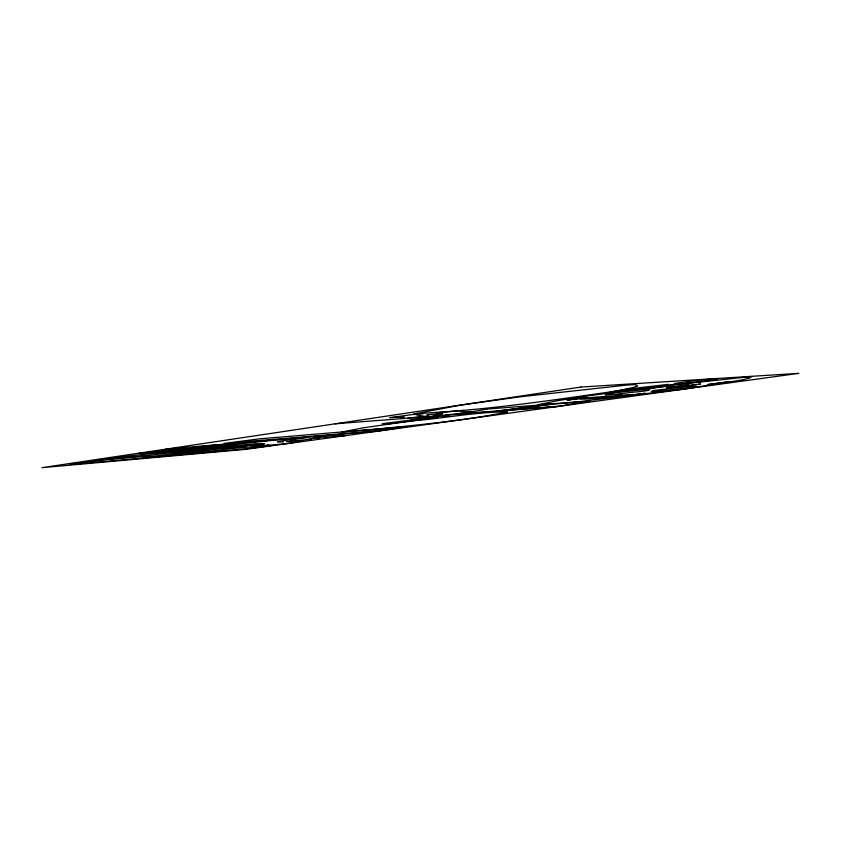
<?xml version="1.0" encoding="UTF-8"?>
<svg xmlns="http://www.w3.org/2000/svg" width="841" height="841" viewBox="0 0 841 841"><rect width="100%" height="100%" fill="white"/><g stroke="black" fill="none" stroke-linecap="round" stroke-linejoin="round"><path stroke-width="1.26" d="M605.446 394.744L608.59 393.987L605.699 393.914M256.589 444.3L256.421 444.363A44.447 1.135 -6 0 1 254.602 444.763A56.379 1.44 -6 0 1 251.249 445.331L250.113 445.509M605.804 393.987L614.046 392.673M696.211 386.913L693.741 386.702L694.435 386.25M729.578 381.677L707.344 384.621L729.599 381.656M221.372 447.433L221.351 447.444A45.635 1.177 -6 0 1 219.711 447.832L219.627 447.854A57.903 1.503 -6 0 1 216.505 448.39L214.686 448.674M749.005 378.061L742.824 379.806M587.386 397.467L566.939 400.169L587.438 397.436M652.847 390.645L654.866 390.56L651.312 391.507A20.247 0.641 -6.6 0 0 651.764 391.559A22.181 0.704 -6.7 0 0 652.648 391.549L652.742 391.538M749.11 378.019L751.591 376.526L666.556 385.63M460.71 411.344L462.634 410.734M716.931 379.06L713.925 379.701A22.518 0.788 -6.7 0 1 695.843 382.213L689.431 382.949M277.519 441.62L287.622 440.085M400.936 418.145L401.546 417.988A32.862 1.104 -6.3 0 1 401.84 417.924L402.871 417.704M471.044 411.701L468.342 412.227A19.185 0.631 -6.3 0 1 463.16 412.984M404.426 417.357L403.985 417.472A30.728 1.051 -6.2 0 1 403.712 417.525L403.039 417.672M412.195 419.543L412.668 419.417A30.917 0.978 -6.3 0 1 412.899 419.365L428.437 417.21A18.46 0.589 -6.3 0 1 435.796 416.411L442.24 415.811A18.46 0.589 -6.3 0 1 444.847 415.601L448.758 415.443M411.974 419.606L411.606 419.701A28.52 0.915 -6.2 0 1 411.344 419.764L409.441 420.111M696.148 386.934L695.044 387.144M442.797 413.972L440.663 414.392M633.956 394.545L633.336 394.492A20.794 0.652 -6.6 0 0 632.506 394.534L628.605 394.776A86.329 2.639 -6.5 0 0 626.566 394.923A110.728 3.353 -6.4 0 0 624.421 395.081L623.307 395.165A180.437 5.309 -6.4 0 0 619.859 395.428L602.145 396.71A182.56 5.54 -6.3 0 0 599.034 396.92L597.962 396.994A113.335 3.543 -6.4 0 0 595.764 397.152A88.957 2.807 -6.4 0 0 593.473 397.32L581.772 398.382M652.879 390.592L675.586 387.953A21.256 0.673 -6.6 0 1 677.531 387.743A21.319 0.673 -6.6 0 1 680.6 387.428A22.413 0.715 -6.7 0 1 683.102 387.175L683.901 387.102A25.272 0.799 -6.6 0 1 686.098 386.892L686.897 386.818A26.965 0.852 -6.6 0 1 689.767 386.566A24.442 0.767 -6.7 0 1 691.807 386.397L694.414 386.25M648.548 390.045C648.096 391.296 629.667 392.253 624.075 393.294A19.974 0.673 -6.6 0 1 621.625 393.556A20.342 0.683 -6.6 0 1 618.934 393.83L618.072 393.914A20.867 0.694 -6.6 0 1 615.864 394.135A23.401 0.788 -6.6 0 1 610.661 394.576A24.042 0.809 -6.6 0 1 608.632 394.713L605.793 394.818A17.913 0.599 -6.6 0 1 605.457 394.776M221.803 444.857L217.598 445.52M156.794 452.458L166.045 451.186M648.558 390.035L649.925 389.635A21.677 0.725 -6.6 0 0 649.778 389.541L649.704 389.53A22.539 0.757 -6.6 0 0 649.294 389.478L649.157 389.467A27.017 0.904 -6.6 0 0 648.148 389.467A24.978 0.841 -6.6 0 0 646.897 389.499L635.943 390.455M313.704 437.436L337.767 434.618M742.771 379.827L684.479 388.994L578.082 401.788M337.462 435.365L340.468 434.881M633.904 394.555C608.211 397.351 583.759 399.917 580.521 398.855M580.353 398.602L579.838 398.76L580.479 398.855M580.458 398.581L582.172 398.329M434.66 415.38L439.013 414.655M342.581 434.534L341.688 434.692M291.659 440.758L292.531 440.61A24.568 0.62 -6.1 0 1 292.868 440.558L294.55 440.295M295.811 440.095L295.317 440.179A23.138 0.599 -6.1 0 1 294.96 440.232L294.718 440.274M223.464 445.814L223.559 445.804A20.647 0.557 -6 0 1 215.159 446.928L191.18 450.061A25.619 0.662 -6 0 0 179.059 451.554L176.999 451.848M224.494 445.656L277.824 439.748M389.93 417.62L413.625 414.403M684.28 388.468L695.181 387.123M408.221 420.311L406.676 420.532M176.883 451.869L176.883 451.869A31.916 0.841 -5.9 0 1 160.4 453.909A67.469 1.808 -5.9 0 1 144.063 455.759L95.821 460.248L132.815 455.507A63.474 1.608 -6 0 1 150.833 453.604A34.386 0.894 -6 0 1 157.929 452.879L172.174 451.543M393.788 423.16L436.805 417.43M674.114 383.57L674.219 383.549A35.248 1.283 -6.7 0 0 675.06 383.433L680.033 382.687A37.561 1.304 -6.7 0 1 680.947 382.56L687.044 381.719M260.268 444.479L260.71 444.416A24.862 0.631 -6.1 0 0 264.484 443.743M393.746 423.16L385.809 424.253L382.287 423.727L405.425 420.71M211.249 449.178L210.607 449.273A66.397 1.724 -6 0 1 204.247 450.135L189.74 451.491L205.582 449.22L171.785 453.068L172.815 452.9A63.317 1.598 -6 0 1 182.56 451.47L210.492 448.106M246.939 445.972L245.236 446.214A64.631 1.65 -6 0 1 238.823 447.076L224.862 448.39L240.925 446.119L207.695 449.893L208.768 449.725A61.813 1.524 -6.1 0 1 218.692 448.285L256.61 444.206M288.421 439.969L295.002 438.771L278.55 439.685M258.492 444.731L259.091 444.647M316.878 438.403L320.064 437.783M442.387 416.705L442.471 416.694A18.46 0.589 -6.3 0 0 449.01 415.57M190.76 447.79L198.476 446.792M185.041 449.893L187.774 449.525A24.347 0.652 -6 0 1 188.31 449.451L233.735 443.89L195.743 448.568M290.198 439.917L308.773 437.467M668.469 384.337L627.659 389.089L609.778 392.284L686.519 383.265M687.139 381.698L706.335 379.501A22.518 0.788 -6.7 0 1 712.968 378.934L716.637 378.786A22.518 0.788 -6.7 0 1 717.215 378.87M428.605 415.801L428.08 415.864M460.353 413.341L459.827 413.415M459.512 413.446L456.421 413.825A19.185 0.631 -6.3 0 1 452.752 414.245L444.9 415.065M438.245 417.252L437.656 417.325M427.207 415.98L425.756 416.158A19.616 0.662 -6.3 0 1 422.045 416.589L414.581 417.388A19.616 0.662 -6.3 0 1 407.853 418.009M198.56 446.781L214.897 445.099M311.738 439.055L311.17 439.118M666.556 385.63L588.017 395.817L556.91 400.779L537.483 404.889L541.583 404.532M212.048 446.214L211.396 446.287M310.844 439.16L307.859 439.496M184.652 448.547L139.101 453.415L192.925 448.127A24.946 0.673 -6 0 1 193.63 448.064L197.824 447.685A27.932 0.788 -6 0 0 198.581 447.612L211.123 446.319M166.413 451.144L174.255 450.292M178.786 450.671L175.695 451.018M613.867 392.694L635.933 390.455M194.713 449.662L216.494 447.37A21.509 0.557 -6 0 1 228.374 446.298M307.333 439.559L300.174 440.306M689.305 382.96L686.571 383.254M195.165 448.242L174.35 450.282M175.601 451.028L166.245 451.974M194.124 449.315L182.928 450.524A20.373 0.547 -6 0 1 172.058 451.564M211.406 448.011L221.414 447.296M684.416 388.447L666.167 390.392A18.25 0.578 -6.6 0 1 663.717 390.655L658.146 391.181A23.527 0.746 -6.7 0 1 656.211 391.338A24.336 0.767 -6.7 0 1 654.351 391.464A23.38 0.746 -6.7 0 1 653.015 391.528L652.795 391.538M247.653 444.626L246.276 444.763A39.222 1.051 -6.1 0 1 228.983 446.256M324.111 437.572L345.136 435.606M299.039 440.411L297.209 440.579M189.624 452.321L165.709 455.212L197.688 451.827L190.602 452.237M286.361 441.609L296.2 440.831A31.601 0.778 -6.1 0 1 298.544 440.726A59.028 1.44 -6.1 0 1 302.834 440.652C289.651 443.995 269.604 445.215 253.929 446.077M435.806 412.847L463.633 410.419M163.827 452.195L161.23 452.405M165.824 449.136L380.521 430.844M573.898 402.124L576.169 401.935M426.902 414.729L438.939 413.877A19.616 0.662 -6.3 0 1 439.685 413.961A19.616 0.662 -6.3 0 1 435.028 414.928M215.233 445.068L221.814 444.658M338.334 434.566L343.317 434.282M541.688 404.521L564.721 402.881A57.598 1.745 -6.4 0 1 566.34 402.744L574.382 402.082M313.483 438.203L318.098 437.846M575.938 401.956L577.967 401.798M313.251 438.214L312.169 438.298M335.149 423.811L557.173 406.571M283.364 441.851L277.793 442.009M228.174 446.319L228.962 446.266M311.496 438.35L310.108 438.434M293.267 440.905L291.375 440.999M464.295 411.817L467.175 411.617A31.969 1.041 -6.3 0 1 467.754 411.575L470.224 411.459M315.774 437.52L315.091 437.562M159.233 452.553L156.783 452.647M463.149 411.89L463.149 411.89A30.56 1.03 -6.4 0 0 463.738 411.848M422.886 415.023L422.087 415.076M404.101 418.282L401.62 418.376M318.644 437.804L319.748 437.772M462.193 411.943L460.763 411.995M323.491 436.942L321.199 437.089A22.844 0.589 -6.1 0 0 320.736 437.131L317.719 437.373A25.503 0.673 -6.2 0 1 317.215 437.415M314.65 437.583L313.714 437.614M390.119 417.609L403.974 417.094M421.267 415.107L420.7 415.128M291.606 439.875L295.075 439.79M341.057 435.543L341.93 435.522M340.269 435.564L339.186 435.585M420.447 415.139L419.375 415.139M342.865 435.491L343.98 435.48M339.06 435.585L338.439 435.585M470.445 411.459L471.044 411.47M419.144 415.139L418.198 415.086M438.834 413.373L442.219 413.53M437.688 413.32L436.553 413.236M414.035 414.424L415.139 414.56M417.704 415.044L416.558 414.876M264.368 443.606L257.735 443.785A21.088 0.536 -6.1 0 0 247.759 444.605M253.961 446.066A59.101 1.451 -6.1 0 1 253.225 445.751M253.362 445.656A28.993 0.715 -6.1 0 1 258.376 444.742M184.621 449.946A27.385 0.746 -6 0 1 184.042 450.019M442.334 415.307A19.185 0.631 -6.3 0 1 433.231 415.801M507.543 411.943C464.8 420.637 420.689 424.6 377.157 429.078A121.44 3.585 -6.3 0 1 370.324 429.688L341.467 432.127L362.524 427.932L399.307 422.666A89.199 2.555 -6.3 0 1 416.242 420.553C446.592 417.882 477.204 411.785 507.543 411.943M637.489 385.788L633.725 387.386L622.792 389.761A119.59 4.52 -6.5 0 1 610.198 391.927C555.134 399.801 500.017 407.99 444.5 411.817A159.401 5.982 -6.5 0 1 437.625 412.279L413.551 414.003L459.964 405.236L519.812 396.847L626.797 385.083L635.071 384.558L637.489 385.788M700.49 384.074L678.172 387.039L700.469 384.064M260.258 446.445L270.581 445.709L264.736 446.466A78.213 1.892 -6 0 1 244.836 448.884L190.602 453.783A38.371 0.925 -6 0 1 186.155 454.172L70.213 464.505A81.819 2.029 -6 0 1 74.187 463.433L106.408 459.617L150.56 455.717L142.718 457.399L144.274 457.315L178.387 453.225L206.161 450.765L198.119 452.447L199.464 452.405L231.023 448.6L269.015 445.236L260.353 446.424M625.105 395.901L645.236 393.273L625.147 395.89M648.159 388.605L670.95 385.567L648.274 388.574M615.601 395.333L622.266 394.576L615.696 395.302M666.419 387.806L688.811 384.852L666.419 387.806M486.886 409.073L461.488 413.656L497.346 410.986L553 403.985L486.886 409.073M571.417 404.206L559.538 406.129L500.427 410.692L553.168 404.111L590.13 401.168L571.417 404.206M405.898 426.639L387.175 429.635L354.881 432.758L224.063 443.417L259.512 438.844L405.898 426.639M580.837 387.06L42.05 467.659L245.803 449.357L798.95 373.341L580.837 387.06"/></g></svg>
